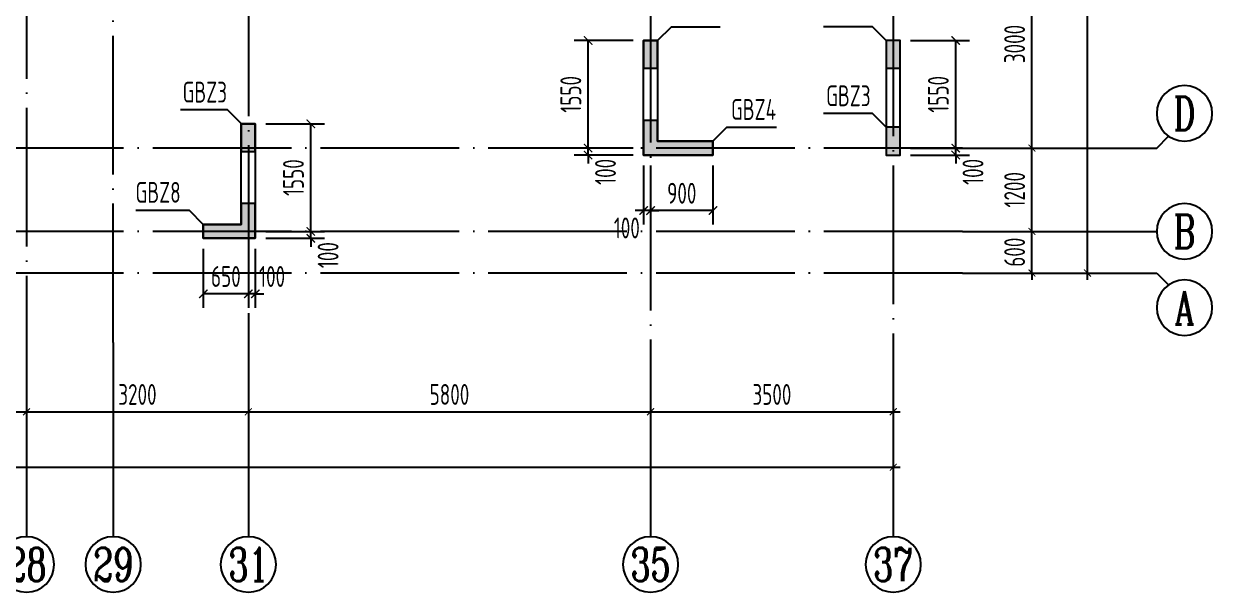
# Model space of a CAD drawing. Extents: x -1058961 to 23600, y -449123 to 2751847.
# Drawn here: x -407268 to -390129, y -190577 to -182385 of the extents above; entities that cross this region are included whole.
import ezdxf
from ezdxf.enums import TextEntityAlignment as Align

# ---------------------------------------------------------------- set-up
doc = ezdxf.new("R2010")
doc.units = 0
doc.header["$LTSCALE"] = 1000
doc.linetypes.add('DOTE', pattern=[2.42, 2, -0.2, 0.02, -0.2])
doc.layers.get('0').update_dxf_attribs({"linetype": 'CONTINUOUS'})
doc.layers.get('DEFPOINTS').update_dxf_attribs({"linetype": 'CONTINUOUS'})
for name, color, linetype in [('A-AXIS', 1, 'CONTINUOUS'), ('A-DOTE', 10, 'DOTE'), ('AXIS_NUM', 7, 'CONTINUOUS'), ('S-Q墙实线', 6, 'CONTINUOUS'), ('S-Q墙标注', 3, 'CONTINUOUS'), ('S-X详图填充', 252, 'CONTINUOUS'), ('S-X详图实线', 4, 'CONTINUOUS'), ('S-Y一般标注', 3, 'CONTINUOUS'), ('S-Z柱编号', 6, 'CONTINUOUS')]:
    doc.layers.add(name, color=color, linetype=linetype)
doc.styles.add('TSSD_Axis', font='complex.shx', dxfattribs={"width": 0.7, "bigfont": 'hztxt.shx'})
doc.styles.add('TSSD_DIMENSION', font='Tssdeng.shx', dxfattribs={"width": 0.7, "bigfont": 'tssdchn.shx'})
doc.styles.add('TSSD_REIN', font='tssdeng.shx', dxfattribs={"width": 0.7, "height": 300, "bigfont": 'tssdchn.shx'})
doc.styles.add('结构文字', font='zstxt.shx', dxfattribs={"width": 0.7, "bigfont": 'zshz.shx'})
doc.dimstyles.new('STRUCK', dxfattribs={"dimtxt": 400, "dimasz": 121, "dimexe": 200, "dimexo": 150, "dimgap": 115, "dimtad": 1, "dimdec": 0, "dimdsep": 46, "dimtxsty": '结构文字', "dimblk": 'ARCHTICK', "dimcen": 400, "dimclrd": 3, "dimclre": 3, "dimclrt": 7, "dimadec": 0, "dimazin": 0, "dimtfac": 1, "dimtdec": 0, "dimtix": 1, "dimtmove": 2, "dimatfit": 3, "dimldrblk": '_DIMX', "dimfxl": 0, "dimtolj": 1, "dimtzin": 0, "dimarcsym": 0})
doc.dimstyles.new('TSSD_100_100', dxfattribs={"dimtxt": 300, "dimasz": 100, "dimexe": 100, "dimexo": 250, "dimgap": 100, "dimtad": 1, "dimdec": 0, "dimzin": 0, "dimdsep": 46, "dimtxsty": 'TSSD_DIMENSION', "dimblk": 'ARCHTICK', "dimcen": 0, "dimdle": 100, "dimclrt": 7, "dimadec": 0, "dimazin": 0, "dimtfac": 1, "dimtdec": 0, "dimtix": 1, "dimtmove": 2, "dimatfit": 3, "dimldrblk": 'ARCHTICK', "dimfxl": 0, "dimtolj": 1, "dimtzin": 0, "dimarcsym": 0})

# ---------------------------------------------------------------- blocks, each defined once
blk = doc.blocks.new('_ArchTick')
at = {"color": 0, "linetype": 'ByBlock', "const_width": 0.15}
blk.add_lwpolyline([(-0.5, -0.5), (0.5, 0.5)], dxfattribs=at)
blk = doc.blocks.new('*D1104')
at = {"layer": 'DEFPOINTS', "color": 0}
for p in [(42100, 3600), (45300, 3600), (45300, 2600)]:
    blk.add_point(p, dxfattribs=at)
at = {"layer": 'S-Y一般标注', "color": 0, "lineweight": -2}
for p, q in [((42100, 3350), (42100, 2500)), ((45300, 3350), (45300, 2500)), ((42000, 2600), (45400, 2600))]:
    blk.add_line(p, q, dxfattribs=at)
at = {"layer": 'S-Y一般标注', "color": 0, "lineweight": -2, "xscale": 100, "yscale": 100, "zscale": 100, "rotation": 180}
blk.add_blockref('_ArchTick', (42100, 2600), dxfattribs=at)
at = {"layer": 'S-Y一般标注', "color": 0, "lineweight": -2, "xscale": 100, "yscale": 100, "zscale": 100}
blk.add_blockref('_ArchTick', (45300, 2600), dxfattribs=at)
at = {"layer": 'S-Y一般标注', "color": 7, "insert": (43700, 2850), "char_height": 300, "attachment_point": 5, "style": 'TSSD_DIMENSION'}
blk.add_mtext('\\A1;3200', dxfattribs=at)
blk = doc.blocks.new('ts_axno')
at = {"color": 0, "linetype": 'ByBlock', "lineweight": -2}
blk.add_circle((0, 0), 0.5, dxfattribs=at)
at = {"color": 0, "linetype": 'ByBlock', "lineweight": -2, "style": 'TSSD_Axis', "width": 0.7}
blk.add_attdef('A', text='', height=0.6, dxfattribs=at).set_placement((0, 0), align=Align.MIDDLE_CENTER)
blk = doc.blocks.new('*D1105')
at = {"layer": 'DEFPOINTS', "color": 0}
for p in [(45300, 3600), (51100, 3600), (51100, 2600)]:
    blk.add_point(p, dxfattribs=at)
at = {"layer": 'S-Y一般标注', "color": 0, "lineweight": -2}
for p, q in [((45300, 3350), (45300, 2500)), ((51100, 3350), (51100, 2500)), ((45200, 2600), (51200, 2600))]:
    blk.add_line(p, q, dxfattribs=at)
at = {"layer": 'S-Y一般标注', "color": 0, "lineweight": -2, "xscale": 100, "yscale": 100, "zscale": 100, "rotation": 180}
blk.add_blockref('_ArchTick', (45300, 2600), dxfattribs=at)
at = {"layer": 'S-Y一般标注', "color": 0, "lineweight": -2, "xscale": 100, "yscale": 100, "zscale": 100}
blk.add_blockref('_ArchTick', (51100, 2600), dxfattribs=at)
at = {"layer": 'S-Y一般标注', "color": 7, "insert": (48200, 2850), "char_height": 300, "attachment_point": 5, "style": 'TSSD_DIMENSION'}
blk.add_mtext('\\A1;5800', dxfattribs=at)
blk = doc.blocks.new('*D1106')
at = {"layer": 'DEFPOINTS', "color": 0}
for p in [(51100, 3600), (54600, 3600), (54600, 2600)]:
    blk.add_point(p, dxfattribs=at)
at = {"layer": 'S-Y一般标注', "color": 0, "lineweight": -2}
for p, q in [((51100, 3350), (51100, 2500)), ((54600, 3350), (54600, 2500)), ((51000, 2600), (54700, 2600))]:
    blk.add_line(p, q, dxfattribs=at)
at = {"layer": 'S-Y一般标注', "color": 0, "lineweight": -2, "xscale": 100, "yscale": 100, "zscale": 100, "rotation": 180}
blk.add_blockref('_ArchTick', (51100, 2600), dxfattribs=at)
at = {"layer": 'S-Y一般标注', "color": 0, "lineweight": -2, "xscale": 100, "yscale": 100, "zscale": 100}
blk.add_blockref('_ArchTick', (54600, 2600), dxfattribs=at)
at = {"layer": 'S-Y一般标注', "color": 7, "insert": (52850, 2850), "char_height": 300, "attachment_point": 5, "style": 'TSSD_DIMENSION'}
blk.add_mtext('\\A1;3500', dxfattribs=at)
blk = doc.blocks.new('*D1107')
at = {"layer": 'DEFPOINTS', "color": 0}
for p in [(4600, 3600), (54600, 3600), (54600, 1800)]:
    blk.add_point(p, dxfattribs=at)
at = {"layer": 'S-Y一般标注', "color": 0, "lineweight": -2}
for p, q in [((4600, 3350), (4600, 1700)), ((54600, 3350), (54600, 1700)), ((4500, 1800), (54700, 1800))]:
    blk.add_line(p, q, dxfattribs=at)
at = {"layer": 'S-Y一般标注', "color": 0, "lineweight": -2, "xscale": 100, "yscale": 100, "zscale": 100, "rotation": 180}
blk.add_blockref('_ArchTick', (4600, 1800), dxfattribs=at)
at = {"layer": 'S-Y一般标注', "color": 0, "lineweight": -2, "xscale": 100, "yscale": 100, "zscale": 100}
blk.add_blockref('_ArchTick', (54600, 1800), dxfattribs=at)
at = {"layer": 'S-Y一般标注', "color": 7, "insert": (29600, 2050), "char_height": 300, "attachment_point": 5, "style": 'TSSD_DIMENSION'}
blk.add_mtext('\\A1;50000', dxfattribs=at)
blk = doc.blocks.new('*D1111')
at = {"layer": 'DEFPOINTS', "color": 0}
for p in [(38900, 3600), (42100, 3600), (42100, 2600)]:
    blk.add_point(p, dxfattribs=at)
at = {"layer": 'S-Y一般标注', "color": 0, "lineweight": -2}
for p, q in [((38900, 3350), (38900, 2500)), ((42100, 3350), (42100, 2500)), ((38800, 2600), (42200, 2600))]:
    blk.add_line(p, q, dxfattribs=at)
at = {"layer": 'S-Y一般标注', "color": 0, "lineweight": -2, "xscale": 100, "yscale": 100, "zscale": 100, "rotation": 180}
blk.add_blockref('_ArchTick', (38900, 2600), dxfattribs=at)
at = {"layer": 'S-Y一般标注', "color": 0, "lineweight": -2, "xscale": 100, "yscale": 100, "zscale": 100}
blk.add_blockref('_ArchTick', (42100, 2600), dxfattribs=at)
at = {"layer": 'S-Y一般标注', "color": 7, "insert": (40500, 2850), "char_height": 300, "attachment_point": 5, "style": 'TSSD_DIMENSION'}
blk.add_mtext('\\A1;3200', dxfattribs=at)
blk = doc.blocks.new('*D1112')
at = {"layer": 'DEFPOINTS', "color": 0}
for p in [(55600, 5200), (56600, 5200), (55600, 4600)]:
    blk.add_point(p, dxfattribs=at)
at = {"layer": 'S-Y一般标注', "color": 0, "lineweight": -2}
for p, q in [((55850, 5200), (56700, 5200)), ((56600, 5200), (56600, 5300)), ((56600, 4600), (56600, 5200)), ((55850, 4600), (56700, 4600)), ((56600, 4600), (56600, 4500))]:
    blk.add_line(p, q, dxfattribs=at)
at = {"layer": 'S-Y一般标注', "color": 0, "lineweight": -2, "xscale": 100, "yscale": 100, "zscale": 100}
for p, rotation in [((56600, 5200), 270), ((56600, 4600), 90)]:
    blk.add_blockref('_ArchTick', p, dxfattribs=dict(at, rotation=rotation))
at = {"layer": 'S-Y一般标注', "color": 7, "insert": (56350, 4900), "char_height": 300, "attachment_point": 5, "rotation": 90, "style": 'TSSD_DIMENSION'}
blk.add_mtext('\\A1;600', dxfattribs=at)
blk = doc.blocks.new('*D1118')
at = {"layer": 'DEFPOINTS', "color": 0}
for p in [(55600, 17150), (57400, 17150), (55600, 4600)]:
    blk.add_point(p, dxfattribs=at)
at = {"layer": 'S-Y一般标注', "color": 0, "lineweight": -2}
for p, q in [((55850, 17150), (57500, 17150)), ((57400, 4500), (57400, 17250)), ((55850, 4600), (57500, 4600))]:
    blk.add_line(p, q, dxfattribs=at)
at = {"layer": 'S-Y一般标注', "color": 0, "lineweight": -2, "xscale": 100, "yscale": 100, "zscale": 100}
for p, rotation in [((57400, 17150), 90), ((57400, 4600), 270)]:
    blk.add_blockref('_ArchTick', p, dxfattribs=dict(at, rotation=rotation))
at = {"layer": 'S-Y一般标注', "color": 7, "insert": (57150, 10875), "char_height": 300, "attachment_point": 5, "rotation": 90, "style": 'TSSD_DIMENSION'}
blk.add_mtext('\\A1;12550', dxfattribs=at)
blk = doc.blocks.new('*D1120')
at = {"layer": 'DEFPOINTS', "color": 0}
for p in [(55600, 6400), (56600, 6400), (55600, 5200)]:
    blk.add_point(p, dxfattribs=at)
at = {"layer": 'S-Y一般标注', "color": 0, "lineweight": -2}
for p, q in [((55850, 6400), (56700, 6400)), ((56600, 5100), (56600, 6500)), ((55850, 5200), (56700, 5200))]:
    blk.add_line(p, q, dxfattribs=at)
at = {"layer": 'S-Y一般标注', "color": 0, "lineweight": -2, "xscale": 100, "yscale": 100, "zscale": 100}
for p, rotation in [((56600, 6400), 90), ((56600, 5200), 270)]:
    blk.add_blockref('_ArchTick', p, dxfattribs=dict(at, rotation=rotation))
at = {"layer": 'S-Y一般标注', "color": 7, "insert": (56350, 5800), "char_height": 300, "attachment_point": 5, "rotation": 90, "style": 'TSSD_DIMENSION'}
blk.add_mtext('\\A1;1200', dxfattribs=at)
blk = doc.blocks.new('*D1121')
at = {"layer": 'DEFPOINTS', "color": 0}
for p in [(55600, 9400), (56600, 9400), (55600, 6400)]:
    blk.add_point(p, dxfattribs=at)
at = {"layer": 'S-Y一般标注', "color": 0, "lineweight": -2}
for p, q in [((56600, 6300), (56600, 9500)), ((55850, 9400), (56700, 9400)), ((55850, 6400), (56700, 6400))]:
    blk.add_line(p, q, dxfattribs=at)
at = {"layer": 'S-Y一般标注', "color": 0, "lineweight": -2, "xscale": 100, "yscale": 100, "zscale": 100}
for p, rotation in [((56600, 9400), 90), ((56600, 6400), 270)]:
    blk.add_blockref('_ArchTick', p, dxfattribs=dict(at, rotation=rotation))
at = {"layer": 'S-Y一般标注', "color": 7, "insert": (56350, 7900), "char_height": 300, "attachment_point": 5, "rotation": 90, "style": 'TSSD_DIMENSION'}
blk.add_mtext('\\A1;3000', dxfattribs=at)
blk = doc.blocks.new('*D944')
at = {"layer": 'DEFPOINTS', "color": 0}
for p in [(-394629, -184177), (-393829, -184177), (-394629, -184277)]:
    blk.add_point(p, dxfattribs=at)
at = {"layer": 'S-Q墙标注', "color": 3, "lineweight": -2}
for p, q in [((-393829, -184177), (-393829, -184056)), ((-394479, -184177), (-393629, -184177)), ((-393829, -184277), (-393829, -184177)), ((-394479, -184277), (-393629, -184277)), ((-393829, -184277), (-393829, -184398))]:
    blk.add_line(p, q, dxfattribs=at)
at = {"layer": 'S-Q墙标注', "color": 3, "lineweight": -2, "xscale": 121, "yscale": 121, "zscale": 121}
for p, rotation in [((-393829, -184177), 270), ((-393829, -184277), 90)]:
    blk.add_blockref('_ArchTick', p, dxfattribs=dict(at, rotation=rotation))
at = {"layer": 'S-Q墙标注', "color": 7, "insert": (-393579, -184519), "char_height": 300, "attachment_point": 5, "rotation": 90, "style": 'TSSD_REIN'}
blk.add_mtext('\\A1;100', dxfattribs=at)
blk = doc.blocks.new('_DIMX')
blk.add_line((-150, 0), (150, 0))
at = {"const_width": 50}
blk.add_lwpolyline([(-70, -70), (70, 70)], dxfattribs=at)
blk = doc.blocks.new('*D945')
at = {"layer": 'DEFPOINTS', "color": 0}
for p in [(-394629, -182627), (-393829, -182627), (-394629, -184177)]:
    blk.add_point(p, dxfattribs=at)
at = {"layer": 'S-Q墙标注', "color": 3, "lineweight": -2}
for p, q in [((-394479, -182627), (-393629, -182627)), ((-393829, -184177), (-393829, -182627)), ((-394479, -184177), (-393629, -184177))]:
    blk.add_line(p, q, dxfattribs=at)
at = {"layer": 'S-Q墙标注', "color": 3, "lineweight": -2, "xscale": 121, "yscale": 121, "zscale": 121}
for p, rotation in [((-393829, -182627), 90), ((-393829, -184177), 270)]:
    blk.add_blockref('_ArchTick', p, dxfattribs=dict(at, rotation=rotation))
at = {"layer": 'S-Q墙标注', "color": 7, "insert": (-394079, -183402), "char_height": 300, "attachment_point": 5, "rotation": 90, "style": 'TSSD_REIN'}
blk.add_mtext('\\A1;1550', dxfattribs=at)
blk = doc.blocks.new('*D948')
at = {"layer": 'DEFPOINTS', "color": 0}
for p in [(-399129, -184177), (-398329, -184177), (-398329, -184277)]:
    blk.add_point(p, dxfattribs=at)
at = {"layer": 'S-Q墙标注', "color": 3, "lineweight": -2}
for p, q in [((-399129, -184177), (-399129, -184056)), ((-398479, -184177), (-399329, -184177)), ((-399129, -184277), (-399129, -184177)), ((-398479, -184277), (-399329, -184277)), ((-399129, -184277), (-399129, -184398))]:
    blk.add_line(p, q, dxfattribs=at)
at = {"layer": 'S-Q墙标注', "color": 3, "lineweight": -2, "xscale": 121, "yscale": 121, "zscale": 121}
for p, rotation in [((-399129, -184177), 270), ((-399129, -184277), 90)]:
    blk.add_blockref('_ArchTick', p, dxfattribs=dict(at, rotation=rotation))
at = {"layer": 'S-Q墙标注', "color": 7, "insert": (-398879, -184519), "char_height": 300, "attachment_point": 5, "rotation": 90, "style": 'TSSD_REIN'}
blk.add_mtext('\\A1;100', dxfattribs=at)
blk = doc.blocks.new('*D949')
at = {"layer": 'DEFPOINTS', "color": 0}
for p in [(-399129, -182627), (-398329, -182627), (-398329, -184177)]:
    blk.add_point(p, dxfattribs=at)
at = {"layer": 'S-Q墙标注', "color": 3, "lineweight": -2}
for p, q in [((-398479, -182627), (-399329, -182627)), ((-399129, -184177), (-399129, -182627)), ((-398479, -184177), (-399329, -184177))]:
    blk.add_line(p, q, dxfattribs=at)
at = {"layer": 'S-Q墙标注', "color": 3, "lineweight": -2, "xscale": 121, "yscale": 121, "zscale": 121}
for p, rotation in [((-399129, -182627), 90), ((-399129, -184177), 270)]:
    blk.add_blockref('_ArchTick', p, dxfattribs=dict(at, rotation=rotation))
at = {"layer": 'S-Q墙标注', "color": 7, "insert": (-399379, -183402), "char_height": 300, "attachment_point": 5, "rotation": 90, "style": 'TSSD_REIN'}
blk.add_mtext('\\A1;1550', dxfattribs=at)
blk = doc.blocks.new('*D950')
at = {"layer": 'DEFPOINTS', "color": 0}
for p in [(-398229, -184277), (-397329, -184277), (-398229, -185077)]:
    blk.add_point(p, dxfattribs=at)
at = {"layer": 'S-Q墙标注', "color": 3, "lineweight": -2}
for p, q in [((-398229, -184427), (-398229, -185277)), ((-397329, -184427), (-397329, -185277)), ((-397329, -185077), (-398229, -185077))]:
    blk.add_line(p, q, dxfattribs=at)
at = {"layer": 'S-Q墙标注', "color": 3, "lineweight": -2, "xscale": 121, "yscale": 121, "zscale": 121, "rotation": 180}
blk.add_blockref('_ArchTick', (-398229, -185077), dxfattribs=at)
at = {"layer": 'S-Q墙标注', "color": 3, "lineweight": -2, "xscale": 121, "yscale": 121, "zscale": 121}
blk.add_blockref('_ArchTick', (-397329, -185077), dxfattribs=at)
at = {"layer": 'S-Q墙标注', "color": 7, "insert": (-397779, -184827), "char_height": 300, "attachment_point": 5, "style": 'TSSD_REIN'}
blk.add_mtext('\\A1;900', dxfattribs=at)
blk = doc.blocks.new('*D951')
at = {"layer": 'DEFPOINTS', "color": 0}
for p in [(-398329, -184277), (-398229, -184277), (-398329, -185077)]:
    blk.add_point(p, dxfattribs=at)
at = {"layer": 'S-Q墙标注', "color": 3, "lineweight": -2}
for p, q in [((-398329, -184427), (-398329, -185277)), ((-398229, -184427), (-398229, -185277)), ((-398329, -185077), (-398450, -185077)), ((-398229, -185077), (-398329, -185077)), ((-398229, -185077), (-398108, -185077))]:
    blk.add_line(p, q, dxfattribs=at)
at = {"layer": 'S-Q墙标注', "color": 3, "lineweight": -2, "xscale": 121, "yscale": 121, "zscale": 121}
blk.add_blockref('_ArchTick', (-398329, -185077), dxfattribs=at)
at = {"layer": 'S-Q墙标注', "color": 3, "lineweight": -2, "xscale": 121, "yscale": 121, "zscale": 121, "rotation": 180}
blk.add_blockref('_ArchTick', (-398229, -185077), dxfattribs=at)
at = {"layer": 'S-Q墙标注', "color": 7, "insert": (-398571, -185327), "char_height": 300, "attachment_point": 5, "style": 'TSSD_REIN'}
blk.add_mtext('\\A1;100', dxfattribs=at)
blk = doc.blocks.new('*D952')
at = {"layer": 'DEFPOINTS', "color": 0}
for p in [(-403929, -185377), (-403129, -185377), (-403929, -185477)]:
    blk.add_point(p, dxfattribs=at)
at = {"layer": 'S-Q墙标注', "color": 3, "lineweight": -2}
for p, q in [((-403129, -185377), (-403129, -185256)), ((-403779, -185377), (-402929, -185377)), ((-403129, -185477), (-403129, -185377)), ((-403779, -185477), (-402929, -185477)), ((-403129, -185477), (-403129, -185598))]:
    blk.add_line(p, q, dxfattribs=at)
at = {"layer": 'S-Q墙标注', "color": 3, "lineweight": -2, "xscale": 121, "yscale": 121, "zscale": 121}
for p, rotation in [((-403129, -185377), 270), ((-403129, -185477), 90)]:
    blk.add_blockref('_ArchTick', p, dxfattribs=dict(at, rotation=rotation))
at = {"layer": 'S-Q墙标注', "color": 7, "insert": (-402879, -185719), "char_height": 300, "attachment_point": 5, "rotation": 90, "style": 'TSSD_REIN'}
blk.add_mtext('\\A1;100', dxfattribs=at)
blk = doc.blocks.new('*D953')
at = {"layer": 'DEFPOINTS', "color": 0}
for p in [(-403929, -183827), (-403129, -183827), (-403929, -185377)]:
    blk.add_point(p, dxfattribs=at)
at = {"layer": 'S-Q墙标注', "color": 3, "lineweight": -2}
for p, q in [((-403779, -183827), (-402929, -183827)), ((-403129, -185377), (-403129, -183827)), ((-403779, -185377), (-402929, -185377))]:
    blk.add_line(p, q, dxfattribs=at)
at = {"layer": 'S-Q墙标注', "color": 3, "lineweight": -2, "xscale": 121, "yscale": 121, "zscale": 121}
for p, rotation in [((-403129, -183827), 90), ((-403129, -185377), 270)]:
    blk.add_blockref('_ArchTick', p, dxfattribs=dict(at, rotation=rotation))
at = {"layer": 'S-Q墙标注', "color": 7, "insert": (-403379, -184602), "char_height": 300, "attachment_point": 5, "rotation": 90, "style": 'TSSD_REIN'}
blk.add_mtext('\\A1;1550', dxfattribs=at)
blk = doc.blocks.new('*D954')
at = {"layer": 'DEFPOINTS', "color": 0}
for p in [(-404029, -185477), (-403929, -185477), (-404029, -186277)]:
    blk.add_point(p, dxfattribs=at)
at = {"layer": 'S-Q墙标注', "color": 3, "lineweight": -2}
for p, q in [((-404029, -185627), (-404029, -186477)), ((-403929, -185627), (-403929, -186477)), ((-404029, -186277), (-404150, -186277)), ((-403929, -186277), (-404029, -186277)), ((-403929, -186277), (-403808, -186277))]:
    blk.add_line(p, q, dxfattribs=at)
at = {"layer": 'S-Q墙标注', "color": 3, "lineweight": -2, "xscale": 121, "yscale": 121, "zscale": 121}
blk.add_blockref('_ArchTick', (-404029, -186277), dxfattribs=at)
at = {"layer": 'S-Q墙标注', "color": 3, "lineweight": -2, "xscale": 121, "yscale": 121, "zscale": 121, "rotation": 180}
blk.add_blockref('_ArchTick', (-403929, -186277), dxfattribs=at)
at = {"layer": 'S-Q墙标注', "color": 7, "insert": (-403687, -186027), "char_height": 300, "attachment_point": 5, "style": 'TSSD_REIN'}
blk.add_mtext('\\A1;100', dxfattribs=at)
blk = doc.blocks.new('*D955')
at = {"layer": 'DEFPOINTS', "color": 0}
for p in [(-404679, -185477), (-404029, -185477), (-404679, -186277)]:
    blk.add_point(p, dxfattribs=at)
at = {"layer": 'S-Q墙标注', "color": 3, "lineweight": -2}
for p, q in [((-404679, -185627), (-404679, -186477)), ((-404029, -185627), (-404029, -186477)), ((-404029, -186277), (-404679, -186277))]:
    blk.add_line(p, q, dxfattribs=at)
at = {"layer": 'S-Q墙标注', "color": 3, "lineweight": -2, "xscale": 121, "yscale": 121, "zscale": 121, "rotation": 180}
blk.add_blockref('_ArchTick', (-404679, -186277), dxfattribs=at)
at = {"layer": 'S-Q墙标注', "color": 3, "lineweight": -2, "xscale": 121, "yscale": 121, "zscale": 121}
blk.add_blockref('_ArchTick', (-404029, -186277), dxfattribs=at)
at = {"layer": 'S-Q墙标注', "color": 7, "insert": (-404354, -186027), "char_height": 300, "attachment_point": 5, "style": 'TSSD_REIN'}
blk.add_mtext('\\A1;650', dxfattribs=at)
blk = doc.blocks.new('20210726.16395156')
at = {"layer": 'A-AXIS'}
for p, q in [((58400, 6400), (58571.6, 6571.7)), ((55600, 6400), (58400, 6400)), ((55600, 5200), (58400, 5200)), ((55600, 4600), (58400, 4600)), ((58400, 4600), (58571.6, 4428.4)), ((42100, 3600), (42100, 800)), ((43350, 3600.3), (43350, 800.3)), ((45300, 3600), (45300, 800)), ((51100, 3600), (51100, 800)), ((54600, 3600), (54600, 800))]:
    blk.add_line(p, q, dxfattribs=at)
at = {"layer": 'A-DOTE'}
for p, q in [((54600, 18249.9), (54600, 3600)), ((45299.8, 13700), (45300, 3600)), ((43350, 3600.2), (43350, 11500)), ((51100, 10900), (51100, 3600)), ((42100, 9400), (42100, 3600)), ((55600, 6400), (3600, 6400)), ((55600, 5200), (3600, 5200)), ((55600, 4600), (3600, 4600))]:
    blk.add_line(p, q, dxfattribs=at)
at = {"layer": 'A-AXIS'}
ref = blk.add_blockref('ts_axno', (58800, 6900), dxfattribs=dict(at, xscale=-800, yscale=800, zscale=800, rotation=180))
ref.add_attrib('C', 'D', dxfattribs={"layer": 'AXIS_NUM', "height": 480, "style": 'TSSD_Axis', "width": 0.7}).set_placement((58800, 6900), align=Align.MIDDLE_CENTER)
ref = blk.add_blockref('ts_axno', (58800, 5200), dxfattribs=dict(at, xscale=-800, yscale=800, zscale=800))
ref.add_attrib('A', 'B', dxfattribs={"layer": 'AXIS_NUM', "height": 480, "style": 'TSSD_Axis', "width": 0.7}).set_placement((58800, 5200), align=Align.MIDDLE_CENTER)
ref = blk.add_blockref('ts_axno', (58800, 4100), dxfattribs=dict(at, xscale=-800, yscale=800, zscale=800))
ref.add_attrib('F', 'A', dxfattribs={"layer": 'AXIS_NUM', "height": 480, "style": 'TSSD_Axis', "width": 0.7}).set_placement((58800, 4100), align=Align.MIDDLE_CENTER)
ref = blk.add_blockref('ts_axno', (42100, 400), dxfattribs=dict(at, xscale=-800, yscale=800, zscale=800, rotation=180))
ref.add_attrib('19', '28', dxfattribs={"layer": 'AXIS_NUM', "height": 480, "style": 'TSSD_Axis', "width": 0.7}).set_placement((42100, 400), align=Align.MIDDLE_CENTER)
ref = blk.add_blockref('ts_axno', (43350, 400.3), dxfattribs=dict(at, xscale=-800, yscale=800, zscale=800, rotation=180))
ref.add_attrib('5', '29', dxfattribs={"layer": 'AXIS_NUM', "height": 480, "style": 'TSSD_Axis', "width": 0.7}).set_placement((43350, 400.3), align=Align.MIDDLE_CENTER)
ref = blk.add_blockref('ts_axno', (45300, 400), dxfattribs=dict(at, xscale=-800, yscale=800, zscale=800, rotation=180))
ref.add_attrib('19', '31', dxfattribs={"layer": 'AXIS_NUM', "height": 480, "style": 'TSSD_Axis', "width": 0.7}).set_placement((45300, 400), align=Align.MIDDLE_CENTER)
ref = blk.add_blockref('ts_axno', (51100, 400), dxfattribs=dict(at, xscale=-800, yscale=800, zscale=800, rotation=180))
ref.add_attrib('22', '35', dxfattribs={"layer": 'AXIS_NUM', "height": 480, "style": 'TSSD_Axis', "width": 0.7}).set_placement((51100, 400), align=Align.MIDDLE_CENTER)
ref = blk.add_blockref('ts_axno', (54600, 400), dxfattribs=dict(at, xscale=-800, yscale=800, zscale=800, rotation=180))
ref.add_attrib('23', '37', dxfattribs={"layer": 'AXIS_NUM', "height": 480, "style": 'TSSD_Axis', "width": 0.7}).set_placement((54600, 400), align=Align.MIDDLE_CENTER)
at = {"layer": 'S-Y一般标注'}
for base, p1, p2, picture, middle in [((57400, 17150), (55600, 4600), (55600, 17150), '*D1118', (57150, 10875)), ((56600, 9400), (55600, 6400), (55600, 9400), '*D1121', (56350, 7900)), ((56600, 6400), (55600, 5200), (55600, 6400), '*D1120', (56350, 5800)), ((56600, 5200), (55600, 4600), (55600, 5200), '*D1112', (56350, 4900))]:
    dim = blk.add_linear_dim(base=base, p1=p1, p2=p2, angle=90, dimstyle='TSSD_100_100', dxfattribs=at)
    dim.commit()
    dim.dimension.update_dxf_attribs({"geometry": picture, "text_midpoint": middle})
for base, p1, p2, picture, middle in [((54600, 1800), (4600, 3600), (54600, 3600), '*D1107', (29600, 2050)), ((42100, 2600.1), (38900, 3600.1), (42100, 3600.1), '*D1111', (40500, 2850.1)), ((45300, 2600.1), (42100, 3600.1), (45300, 3600.1), '*D1104', (43700, 2850.1)), ((51100, 2600), (45300, 3600), (51100, 3600), '*D1105', (48200, 2850)), ((54600, 2600), (51100, 3600), (54600, 3600), '*D1106', (52850, 2850))]:
    dim = blk.add_linear_dim(base=base, p1=p1, p2=p2, dimstyle='TSSD_100_100', dxfattribs=at)
    dim.commit()
    dim.dimension.update_dxf_attribs({"geometry": picture, "text_midpoint": middle})

msp = doc.modelspace()

# ---------------------------------------------------------------- hatches: boundary and pattern name
at = {"layer": 'S-X详图填充'}
h = msp.add_hatch(color=256, dxfattribs=at)
h.dxf.hatch_style = 1
h.paths.add_polyline_path([(-398329.04, -183026.9), (-398129.04, -183026.9), (-398129.04, -182626.9), (-398329.04, -182626.9)])
h = msp.add_hatch(color=256, dxfattribs=at)
h.dxf.hatch_style = 1
h.paths.add_polyline_path([(-394829.02, -183026.9), (-394629.02, -183026.9), (-394629.02, -182626.9), (-394829.02, -182626.9)])
h = msp.add_hatch(color=256, dxfattribs=at)
h.dxf.hatch_style = 1
h.paths.add_polyline_path([(-404131.54, -184226.9), (-403931.54, -184226.9), (-403931.54, -183826.9), (-404131.54, -183826.9)])
h = msp.add_hatch(color=256, dxfattribs=at)
h.dxf.hatch_style = 1
h.paths.add_polyline_path([(-398129.04, -183776.9), (-398329.04, -183776.9), (-398329.04, -184276.9), (-397329.05, -184276.9), (-397329.05, -184076.9), (-398129.04, -184076.9)])
h = msp.add_hatch(color=256, dxfattribs=at)
h.dxf.hatch_style = 1
h.paths.add_polyline_path([(-394629.02, -183876.9), (-394829.02, -183876.9), (-394829.02, -184276.9), (-394629.02, -184276.9)])
h = msp.add_hatch(color=256, dxfattribs=at)
h.dxf.hatch_style = 1
h.paths.add_polyline_path([(-403931.54, -184976.9), (-404131.54, -184976.9), (-404131.54, -185276.9), (-404681.52, -185276.9), (-404681.52, -185476.9), (-403931.54, -185476.9)])

# ---------------------------------------------------------------- linework, layer by layer
at = {"layer": 'S-Q墙实线'}
msp.add_lwpolyline([(-397429.03, -184076.9), (-397329.05, -184076.9), (-397329.05, -184276.9), (-397429.03, -184276.9), (-398329.04, -184276.9), (-398329.04, -182626.9), (-398129.04, -182626.9), (-398129.04, -184076.9), (-397429.03, -184076.9)], dxfattribs=at)
for points in [[(-394629.02, -184276.9), (-394629.02, -182626.9), (-394829.02, -182626.9), (-394829.02, -184276.9)], [(-403931.54, -185476.9), (-404681.52, -185476.9), (-404681.52, -185276.9), (-404131.54, -185276.9), (-404131.54, -184176.9), (-404131.54, -183826.9), (-403931.54, -183826.9), (-403931.54, -184176.9)]]:
    msp.add_lwpolyline(points, close=True, dxfattribs=at)
at = {"layer": 'S-X详图实线'}
for points in [[(-398329.04, -183026.9), (-398129.04, -183026.9), (-398129.04, -182626.9), (-398329.04, -182626.9), (-398329.04, -183026.9)], [(-394829.02, -183026.9), (-394629.02, -183026.9), (-394629.02, -182626.9), (-394829.02, -182626.9), (-394829.02, -183026.9)], [(-404131.54, -184226.9), (-403931.54, -184226.9), (-403931.54, -183826.9), (-404131.54, -183826.9), (-404131.54, -184226.9)], [(-398129.04, -183776.9), (-398329.04, -183776.9), (-398329.04, -184276.9), (-397329.05, -184276.9), (-397329.05, -184076.9), (-398129.04, -184076.9), (-398129.04, -183776.9)], [(-394629.02, -183876.9), (-394829.02, -183876.9), (-394829.02, -184276.9), (-394629.02, -184276.9), (-394629.02, -183876.9)], [(-403931.54, -184976.9), (-404131.54, -184976.9), (-404131.54, -185276.9), (-404681.52, -185276.9), (-404681.52, -185476.9), (-403931.54, -185476.9), (-403931.54, -184976.9)]]:
    msp.add_lwpolyline(points, close=True, dxfattribs=at)
at = {"layer": 'S-Z柱编号', "color": 7}
for points in [[(-398129.02, -182626.9), (-397929.02, -182426.9), (-397225.15, -182426.9)], [(-394829.02, -182626.94), (-395029.02, -182426.94), (-395736.4, -182426.94)], [(-404129.02, -183826.9), (-404329.02, -183626.9), (-405007.63, -183626.9)], [(-394829.02, -183876.9), (-395029.02, -183676.9), (-395736.4, -183676.9)], [(-397329.02, -184076.9), (-397129.02, -183876.9), (-396413.81, -183876.9)], [(-404679.01, -185276.9), (-404879.01, -185076.9), (-405653.27, -185076.9)]]:
    msp.add_lwpolyline(points, dxfattribs=at)

# ---------------------------------------------------------------- block references
at = {"layer": 'A-DOTE'}
msp.add_blockref('20210726.16395156', (-449329.01, -190576.94), dxfattribs=at)

# ---------------------------------------------------------------- texts
at = {"layer": 'S-Z柱编号', "color": 7, "style": 'TSSD_REIN', "width": 0.7}
for s, p in [('GBZ3', (-404977.54, -183610.15)), ('GBZ3', (-395696.23, -183663.16)), ('GBZ4', (-397068.81, -183860.05)), ('GBZ8', (-405655.83, -185054.51))]:
    msp.add_text(s, height=300, dxfattribs=at).set_placement(p, align=Align.BOTTOM_LEFT)

# ---------------------------------------------------------------- dimensions: what is measured, and where the dimension line sits
at = {"layer": 'S-Q墙标注'}
for base, p1, p2, angle, picture, middle in [((-399129.02, -182626.9), (-398329.02, -184176.9), (-398329.02, -182626.9), 90, '*D949', (-399379.02, -183401.9)), ((-393829.02, -182626.94), (-394629.02, -184176.9), (-394629.02, -182626.94), 90, '*D945', (-394079.02, -183401.92)), ((-403129.02, -183826.9), (-403929.02, -185376.9), (-403929.02, -183826.9), 90, '*D953', (-403379.02, -184601.9)), ((-398229.01, -185076.9), (-397329.02, -184276.9), (-398229.01, -184276.9), 180, '*D950', (-397779.02, -184826.9)), ((-404679.01, -186276.9), (-404029.04, -185476.9), (-404679.01, -185476.9), 180, '*D955', (-404354.03, -186026.9))]:
    dim = msp.add_linear_dim(base=base, p1=p1, p2=p2, angle=angle, dimstyle='STRUCK', override={"dimtxt": 300, "dimgap": 100, "dimtxsty": 'TSSD_REIN'}, dxfattribs=at)
    dim.commit()
    dim.dimension.update_dxf_attribs({"geometry": picture, "text_midpoint": middle})
for base, p1, p2, angle, picture, middle in [((-399129.02, -184176.9), (-398329.02, -184276.9), (-398329.02, -184176.9), 90, '*D948', (-398879.02, -184518.82)), ((-393829.02, -184176.9), (-394629.02, -184276.9), (-394629.02, -184176.9), 90, '*D944', (-393579.02, -184518.82)), ((-398329.02, -185076.9), (-398229.01, -184276.9), (-398329.02, -184276.9), 180, '*D951', (-398570.94, -185326.9)), ((-403129.02, -185376.9), (-403929.02, -185476.9), (-403929.02, -185376.9), 90, '*D952', (-402879.02, -185718.83)), ((-404029.04, -186276.9), (-403929.02, -185476.9), (-404029.04, -185476.9), 180, '*D954', (-403687.1, -186026.9))]:
    dim = msp.add_linear_dim(base=base, p1=p1, p2=p2, angle=angle, dimstyle='STRUCK', override={"dimtxt": 300, "dimgap": 100, "dimtxsty": 'TSSD_REIN'}, dxfattribs=at)
    dim.commit()
    dim.dimension.update_dxf_attribs({"geometry": picture, "text_midpoint": middle, "dimtype": 160})

doc.saveas('drawing.dxf')
